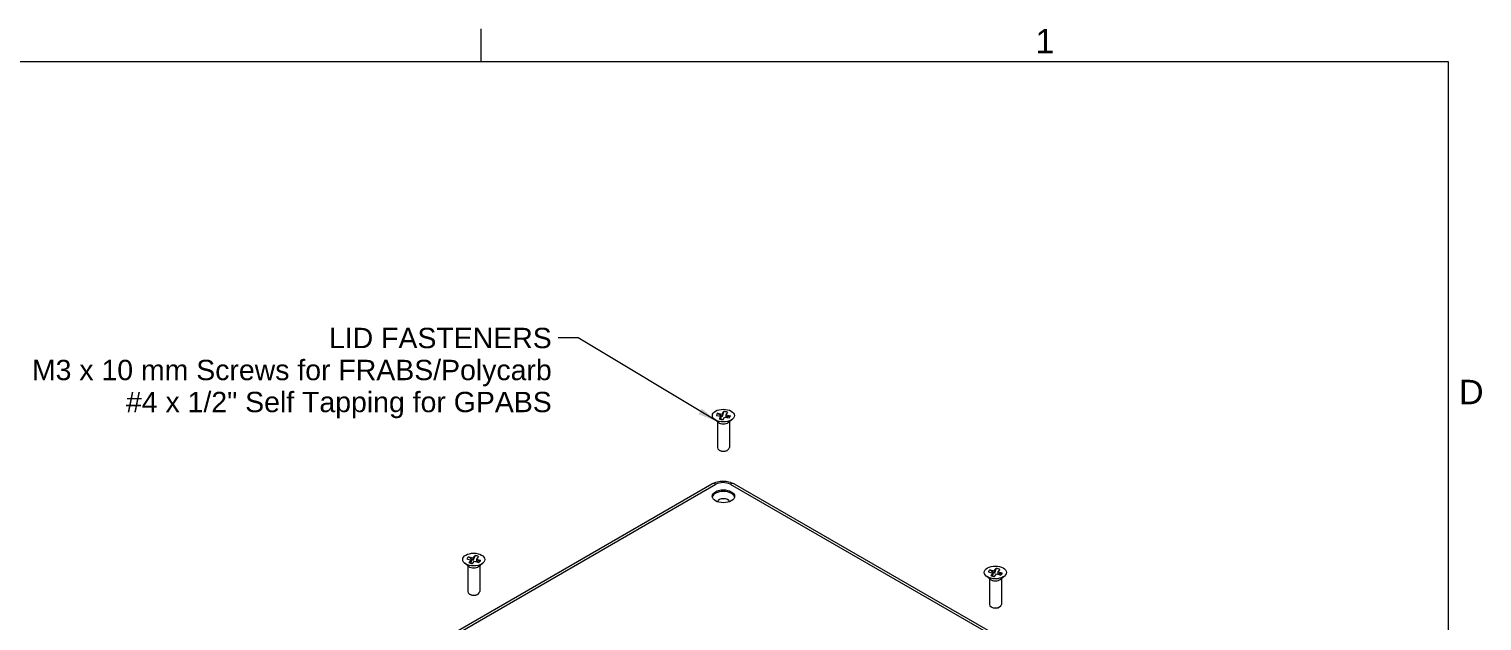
# Model space of a CAD drawing. Header units: millimetres. Extents: x 25 to 1092, y 13 to 851.
# Drawn here: x 725.3 to 1087.9, y 698.5 to 846.3 of the extents above; entities that cross this region are included whole.
import ezdxf

# ---------------------------------------------------------------- set-up
doc = ezdxf.new("R2010")
doc.units = ezdxf.units.MM
doc.header["$LTSCALE"] = 2
for name, color, linetype, lineweight in [('Sketch Geometry (ANSI)', 7, 'Continuous', 9), ('Symbol (ANSI)', 7, 'Continuous', 9), ('Visible (ANSI)', 7, 'Continuous', 18), ('Visible Narrow (ANSI)', 7, 'Continuous', 9)]:
    doc.layers.add(name, color=color, linetype=linetype, lineweight=lineweight)
doc.styles.add('Note Text (ANSI)', font='ARIAL.TTF')
doc.dimstyles.new('Default - mm (ANSI)$7', dxfattribs={"dimscale": 2, "dimtxt": 3.05, "dimasz": 2.5, "dimexe": 3.175, "dimexo": 1.6002, "dimgap": 0.8, "dimtad": 0, "dimtih": 1, "dimtoh": 1, "dimrnd": 1e-08, "dimzin": 4, "dimdsep": 46, "dimtxsty": 'Note Text (ANSI)', "dimcen": 0.09, "dimdle": 10, "dimclrd": 256, "dimclre": 256, "dimclrt": 256, "dimadec": 1, "dimazin": 0, "dimtfac": 0.999344, "dimtofl": 0, "dimtmove": 0, "dimatfit": 3, "dimfxl": 1, "dimtolj": 1, "dimtzin": 0, "dimlwd": -1, "dimlwe": -1, "dimarcsym": 0})

# ---------------------------------------------------------------- blocks, each defined once
blk = doc.blocks.new('Borders Default Border')
at = {"layer": 'Sketch Geometry (ANSI)'}
blk.add_line((419.1, 419.1), (419.1, 423.17), dxfattribs=at)
at = {"layer": 'Sketch Geometry (ANSI)', "flags": 128}
blk.add_lwpolyline([(19.05, 12.7), (19.05, 419.1), (539.75, 419.1), (539.75, 12.7), (19.05, 12.7)], dxfattribs=at)
at = {"layer": 'Symbol (ANSI)', "char_height": 3.05, "attachment_point": 7, "style": 'Note Text (ANSI)'}
for s, insert in [('1', (488.25, 420.12)), ('D', (541.1, 376.3))]:
    blk.add_mtext(s, dxfattribs=dict(at, insert=insert))

msp = doc.modelspace()

# ---------------------------------------------------------------- linework, layer by layer
at = {"layer": 'Visible (ANSI)'}
for p, q in [((898.302, 750.131), (898.683, 750.774)), ((897.402, 748.029), (896.392, 748.829)), ((896.865, 749.804), (897.979, 749.585)), ((897.114, 748.257), (897.114, 741.763)), ((897.188, 750.351), (898.302, 750.131)), ((897.979, 749.585), (897.598, 748.941)), ((897.979, 749.585), (897.979, 748.988)), ((898.302, 750.131), (898.302, 749.535)), ((898.545, 748.755), (898.925, 749.398)), ((898.925, 749.398), (900.039, 749.178)), ((899.629, 750.587), (899.249, 749.944)), ((899.249, 749.944), (900.362, 749.725)), ((899.249, 749.944), (899.249, 749.348)), ((899.826, 748.029), (900.836, 748.829)), ((900.114, 748.257), (900.114, 741.763)), ((897.694, 741.069), (897.553, 741.15)), ((899.533, 741.069), (899.674, 741.15)), ((767.836, 658.824), (895.776, 732.69)), ((901.311, 732.69), (972.682, 691.484)), ((835.063, 714.502), (836.106, 714.187)), ((836.106, 714.187), (836.651, 714.79)), ((837.538, 714.522), (836.992, 713.92)), ((835.106, 712.063), (834.096, 712.862)), ((834.6, 713.99), (835.643, 713.676)), ((834.818, 712.291), (834.818, 705.796)), ((835.643, 713.676), (835.098, 713.073)), ((835.643, 713.676), (835.643, 713.079)), ((835.984, 712.806), (836.529, 713.408)), ((836.106, 714.187), (836.106, 713.591)), ((836.529, 713.408), (837.572, 713.093)), ((836.992, 713.92), (838.036, 713.605)), ((836.992, 713.92), (836.992, 713.324)), ((837.53, 712.063), (838.539, 712.862)), ((837.818, 712.291), (837.818, 705.796)), ((965.164, 711.228), (966.24, 710.953)), ((966.24, 710.953), (966.716, 711.575)), ((966.24, 710.953), (966.24, 710.357)), ((967.631, 711.342), (967.155, 710.72)), ((967.155, 710.72), (968.232, 710.446)), ((967.155, 710.72), (967.155, 710.124)), ((965.284, 708.838), (964.274, 709.637)), ((964.76, 710.699), (965.837, 710.425)), ((964.996, 709.066), (964.996, 702.571)), ((965.837, 710.425), (965.361, 709.803)), ((965.837, 710.425), (965.837, 709.829)), ((966.276, 709.57), (966.752, 710.192)), ((966.752, 710.192), (967.828, 709.918)), ((967.708, 708.838), (968.718, 709.637)), ((967.996, 709.066), (967.996, 702.571)), ((835.398, 705.102), (835.257, 705.184)), ((837.237, 705.102), (837.378, 705.184)), ((965.577, 701.877), (965.435, 701.959)), ((967.415, 701.877), (967.557, 701.959))]:
    msp.add_line(p, q, dxfattribs=at)
at = {"layer": 'Visible (ANSI)', "flags": 128}
for points in [[(898.683, 750.774), (898.649, 750.661), (898.619, 750.559), (898.592, 750.467), (898.567, 750.383), (898.544, 750.306), (898.522, 750.236), (898.503, 750.171), (898.484, 750.111), (898.468, 750.055), (898.452, 750.003), (898.437, 749.955), (898.423, 749.91), (898.41, 749.868), (898.397, 749.828), (898.386, 749.791), (898.375, 749.756), (898.364, 749.722), (898.354, 749.691), (898.344, 749.662), (898.335, 749.634), (898.326, 749.607), (898.318, 749.582), (898.31, 749.558), (898.302, 749.535)], [(898.302, 749.535), (898.279, 749.549), (898.256, 749.564), (898.231, 749.58), (898.206, 749.597), (898.179, 749.615), (898.151, 749.634), (898.121, 749.654), (898.09, 749.675), (898.058, 749.698), (898.024, 749.722), (897.987, 749.748), (897.949, 749.775), (897.908, 749.805), (897.865, 749.837), (897.818, 749.871), (897.769, 749.908), (897.715, 749.948), (897.658, 749.991), (897.596, 750.038), (897.528, 750.089), (897.455, 750.145), (897.374, 750.207), (897.286, 750.275), (897.188, 750.351)], [(897.979, 748.988), (897.971, 748.985), (897.963, 748.982), (897.955, 748.979), (897.946, 748.976), (897.937, 748.973), (897.927, 748.97), (897.917, 748.967), (897.907, 748.965), (897.895, 748.962), (897.884, 748.96), (897.871, 748.958), (897.858, 748.955), (897.844, 748.953), (897.829, 748.951), (897.814, 748.95), (897.797, 748.948), (897.778, 748.947), (897.759, 748.945), (897.738, 748.944), (897.715, 748.943), (897.689, 748.942), (897.662, 748.942), (897.632, 748.941), (897.598, 748.941)], [(900.362, 749.725), (900.265, 749.687), (900.176, 749.654), (900.096, 749.624), (900.023, 749.597), (899.955, 749.572), (899.893, 749.55), (899.836, 749.529), (899.782, 749.511), (899.733, 749.493), (899.686, 749.478), (899.643, 749.463), (899.602, 749.449), (899.563, 749.437), (899.527, 749.425), (899.493, 749.415), (899.46, 749.405), (899.429, 749.396), (899.4, 749.387), (899.372, 749.379), (899.345, 749.372), (899.319, 749.365), (899.295, 749.359), (899.271, 749.353), (899.249, 749.348)], [(895.776, 732.69), (896.083, 732.852), (896.406, 732.992), (896.742, 733.111), (897.088, 733.208), (897.443, 733.283), (897.806, 733.337), (898.174, 733.37), (898.544, 733.381), (898.913, 733.37), (899.281, 733.337), (899.644, 733.283), (900, 733.207), (900.346, 733.11), (900.681, 732.992), (901.003, 732.851), (901.311, 732.69)], [(836.106, 713.591), (836.085, 713.607), (836.063, 713.624), (836.04, 713.642), (836.016, 713.661), (835.991, 713.682), (835.964, 713.703), (835.937, 713.726), (835.908, 713.75), (835.877, 713.775), (835.845, 713.802), (835.811, 713.831), (835.775, 713.862), (835.737, 713.895), (835.696, 713.931), (835.653, 713.969), (835.606, 714.01), (835.556, 714.054), (835.503, 714.102), (835.444, 714.154), (835.381, 714.211), (835.312, 714.274), (835.237, 714.342), (835.154, 714.418), (835.063, 714.502)], [(836.651, 714.79), (836.603, 714.68), (836.56, 714.582), (836.521, 714.493), (836.485, 714.411), (836.452, 714.337), (836.422, 714.268), (836.393, 714.206), (836.367, 714.147), (836.343, 714.094), (836.32, 714.043), (836.299, 713.997), (836.279, 713.953), (836.26, 713.912), (836.242, 713.874), (836.226, 713.838), (836.21, 713.804), (836.195, 713.772), (836.18, 713.742), (836.166, 713.713), (836.153, 713.686), (836.141, 713.661), (836.129, 713.636), (836.117, 713.613), (836.106, 713.591)], [(835.643, 713.079), (835.632, 713.077), (835.62, 713.075), (835.608, 713.072), (835.596, 713.07), (835.582, 713.068), (835.569, 713.067), (835.554, 713.065), (835.539, 713.064), (835.523, 713.062), (835.507, 713.061), (835.489, 713.06), (835.47, 713.059), (835.45, 713.059), (835.429, 713.059), (835.406, 713.058), (835.382, 713.059), (835.356, 713.059), (835.327, 713.06), (835.297, 713.061), (835.264, 713.062), (835.228, 713.064), (835.189, 713.067), (835.145, 713.07), (835.098, 713.073)], [(838.036, 713.605), (837.944, 713.576), (837.861, 713.551), (837.786, 713.527), (837.717, 713.506), (837.654, 713.488), (837.596, 713.47), (837.542, 713.455), (837.492, 713.441), (837.446, 713.428), (837.402, 713.416), (837.361, 713.405), (837.323, 713.395), (837.287, 713.386), (837.253, 713.377), (837.221, 713.37), (837.191, 713.362), (837.162, 713.356), (837.134, 713.35), (837.108, 713.344), (837.083, 713.339), (837.059, 713.335), (837.036, 713.331), (837.014, 713.327), (836.992, 713.324)], [(966.24, 710.357), (966.218, 710.372), (966.196, 710.389), (966.172, 710.406), (966.147, 710.424), (966.121, 710.443), (966.094, 710.463), (966.066, 710.485), (966.036, 710.508), (966.004, 710.532), (965.971, 710.558), (965.936, 710.586), (965.899, 710.615), (965.859, 710.647), (965.817, 710.681), (965.773, 710.717), (965.724, 710.756), (965.673, 710.799), (965.617, 710.845), (965.557, 710.895), (965.492, 710.949), (965.421, 711.009), (965.343, 711.075), (965.258, 711.147), (965.164, 711.228)], [(966.716, 711.575), (966.674, 711.464), (966.636, 711.364), (966.602, 711.273), (966.571, 711.191), (966.542, 711.115), (966.515, 711.046), (966.491, 710.982), (966.468, 710.923), (966.447, 710.868), (966.427, 710.817), (966.409, 710.77), (966.391, 710.725), (966.375, 710.684), (966.359, 710.645), (966.345, 710.608), (966.331, 710.574), (966.318, 710.541), (966.305, 710.511), (966.293, 710.482), (966.282, 710.454), (966.271, 710.428), (966.26, 710.403), (966.25, 710.379), (966.24, 710.357)], [(965.837, 709.829), (965.827, 709.826), (965.817, 709.823), (965.806, 709.821), (965.795, 709.818), (965.784, 709.816), (965.772, 709.813), (965.759, 709.811), (965.746, 709.809), (965.732, 709.807), (965.718, 709.806), (965.702, 709.804), (965.686, 709.803), (965.668, 709.801), (965.65, 709.8), (965.63, 709.799), (965.609, 709.799), (965.586, 709.798), (965.562, 709.798), (965.535, 709.798), (965.506, 709.798), (965.475, 709.799), (965.441, 709.8), (965.403, 709.801), (965.361, 709.803)], [(968.232, 710.446), (968.138, 710.413), (968.052, 710.384), (967.975, 710.358), (967.904, 710.335), (967.838, 710.313), (967.778, 710.294), (967.723, 710.276), (967.671, 710.26), (967.623, 710.245), (967.578, 710.232), (967.536, 710.219), (967.497, 710.208), (967.46, 710.197), (967.425, 710.188), (967.391, 710.179), (967.36, 710.17), (967.33, 710.163), (967.302, 710.156), (967.275, 710.149), (967.249, 710.143), (967.224, 710.138), (967.2, 710.133), (967.177, 710.128), (967.155, 710.124)]]:
    msp.add_lwpolyline(points, dxfattribs=at)
at = {"layer": 'Visible (ANSI)'}
for centre, major_axis in [((898.614, 749.764), (2.75, 0)), ((898.614, 729.597), (-2.8, 0)), ((836.318, 713.798), (2.75, 0)), ((966.496, 710.573), (2.75, 0))]:
    msp.add_ellipse(centre, major_axis=major_axis, ratio=0.5773503, dxfattribs=at)
for centre, major_axis, start_param, end_param in [((898.614, 749.764), (1.75, 0), 0.951889, 1.5313924), ((898.614, 749.764), (-1.75, 0), 5.664278, 6.2437814), ((898.614, 748.54), (-1.5, 0), 0.6301372, 2.5114554), ((898.614, 749.764), (-1.75, 0), 0.951889, 1.5313924), ((898.614, 749.764), (1.75, 0), 5.664278, 6.2437814), ((898.614, 741.763), (1.5, 0), 3.1415927, 6.2831853), ((898.614, 741.599), (1.3, 0), 3.9269908, 5.4977871), ((898.614, 729.189), (2.8, 0), 0.126607, 3.0149856), ((898.614, 728.127), (1.5, 0), 0.1168071, 3.0247855), ((836.318, 713.798), (-1.75, 0), 5.5118295, 6.0913329), ((836.318, 713.798), (1.75, 0), 0.7994405, 1.3789439), ((836.318, 713.798), (-1.75, 0), 0.7994405, 1.3789439), ((836.318, 712.573), (-1.5, 0), 0.6301372, 2.5114554), ((836.318, 713.798), (1.75, 0), 5.5118295, 6.0913329), ((966.496, 710.573), (-1.75, 0), 5.5778015, 6.1573049), ((966.496, 710.573), (1.75, 0), 0.8654125, 1.4449159), ((966.496, 709.348), (-1.5, 0), 0.6301372, 2.5114554), ((966.496, 710.573), (-1.75, 0), 0.8654125, 1.4449159), ((966.496, 710.573), (1.75, 0), 5.5778015, 6.1573049), ((836.318, 705.796), (1.5, 0), 3.1415927, 6.2831853), ((836.318, 705.633), (1.3, 0), 3.9269908, 5.4977871), ((966.496, 702.571), (1.5, 0), 3.1415927, 6.2831853), ((966.496, 702.408), (1.3, 0), 3.9269908, 5.4977871)]:
    msp.add_ellipse(centre, major_axis=major_axis, ratio=0.5773503, start_param=start_param, end_param=end_param, dxfattribs=at)
at = {"layer": 'Visible Narrow (ANSI)'}
for p, q in [((768.836, 658.725), (896.776, 732.591)), ((900.311, 732.591), (971.682, 691.385))]:
    msp.add_line(p, q, dxfattribs=at)
for centre, major_axis, ratio, start_param, end_param in [((896.776, 730.958), (-1, 1.732), 0.5773503, 5.4977871, 6.2831853), ((898.543, 731.57), (2.5, 0), 0.5775261, 0.7855505, 2.3560422), ((900.311, 730.958), (1, 1.732), 0.5773503, 0, 0.7853982)]:
    msp.add_ellipse(centre, major_axis=major_axis, ratio=ratio, start_param=start_param, end_param=end_param, dxfattribs=at)

# ---------------------------------------------------------------- block references
at = {"xscale": 2, "yscale": 2, "zscale": 2}
msp.add_blockref('Borders Default Border', (0, 0), dxfattribs=at)

# ---------------------------------------------------------------- texts
at = {"layer": 'Symbol (ANSI)', "color": 5, "true_color": 0x0000ff, "insert": (855.78, 771.686), "char_height": 5.08, "width": 129.7491, "attachment_point": 3, "line_spacing_factor": 0.944221, "style": 'Note Text (ANSI)'}
msp.add_mtext('{LID FASTENERS\\PM3 x 10 mm Screws for FRABS/Polycarb\\P#4 x 1/2" Self Tapping for GPABS}', dxfattribs=at)

# ---------------------------------------------------------------- leaders
at = {"layer": 'Symbol (ANSI)', "annotation_type": 0, "has_hookline": 1, "hookline_direction": 1, "text_width": 128.824}
msp.add_leader([(897.114, 748.257), (862.38, 769.146), (857.38, 769.146)], dimstyle='Default - mm (ANSI)$7', override={"dimtad": 0}, dxfattribs=at)

doc.saveas('drawing.dxf')
